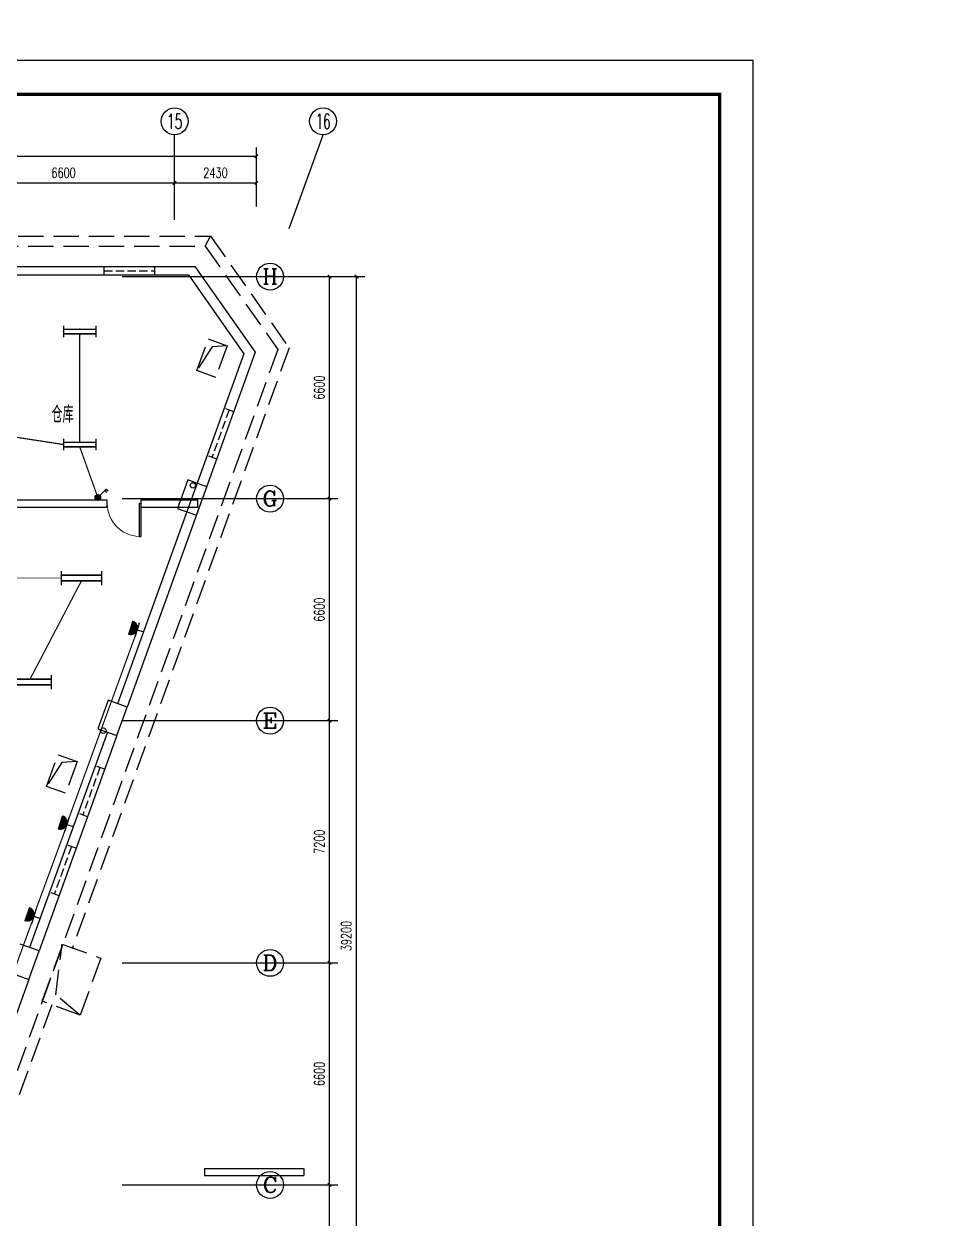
# Model space of a CAD drawing. Extents: x 2166032 to 5302137, y 581493 to 2416206.
# Drawn here: x 2517003 to 2544354, y 1266750 to 1302278 of the extents above; entities that cross this region are included whole.
import ezdxf
from ezdxf.enums import TextEntityAlignment as Align

# ---------------------------------------------------------------- set-up
doc = ezdxf.new("R2010")
doc.units = 0
doc.header["$LTSCALE"] = 1000
doc.header["$MEASUREMENT"] = 0
doc.linetypes.add('DASH', pattern=[0.35, 0.25, -0.1])
for name, color, linetype in [('AXIS', 3, 'Continuous'), ('AXIS_TEXT', 7, 'Continuous'), ('COLUMN', 2, 'Continuous'), ('EQUIP-动力', 3, 'Continuous'), ('EQUIP-照明', 3, 'Continuous'), ('PUB_TEXT', 7, 'Continuous'), ('PUB_TITLE', 137, 'Continuous'), ('TEL_TEXT', 7, 'Continuous'), ('WALL', 8, 'Continuous'), ('WINDOW', 8, 'Continuous'), ('WIRE-照明', 1, 'Continuous'), ('地沟', 8, 'Continuous'), ('屋面', 151, 'Continuous')]:
    doc.layers.add(name, color=color, linetype=linetype)
doc.styles.add('_TCH_AXIS', font='complex_.ttf')
doc.styles.add('_TEL_DIM', font='@tssdeng.shx', dxfattribs={"width": 0.8, "height": 3.5, "bigfont": '!tssdchn.shx'})
doc.styles.add('COMPLEX', font='complex_.ttf')
doc.styles.add('DIM_FONT', font='simplex_.ttf', dxfattribs={"width": 0.7})
doc.styles.get("Standard").update_dxf_attribs({"font": 'tssdeng.shx', "bigfont": 'tssdchn.shx'})
doc.styles.add('TSSD_REIN', font='tssdeng.shx', dxfattribs={"width": 0.7, "bigfont": 'tssdchn.shx'})
doc.dimstyles.new('DIMN', dxfattribs={"dimtxt": 300, "dimasz": 100, "dimexe": 250, "dimexo": 300, "dimgap": 150, "dimtad": 1, "dimdec": 0, "dimzin": 0, "dimdsep": 46, "dimtxsty": 'DIM_FONT', "dimblk": 'ARCHTICK', "dimcen": 0.09, "dimclrt": 7, "dimazin": 2, "dimtfac": 1, "dimtdec": 0, "dimtix": 1, "dimtmove": 2, "dimatfit": 3, "dimldrblk": 'ARCHTICK', "dimfxl": 1, "dimtolj": 1, "dimtzin": 0, "dimarcsym": 0})

# ---------------------------------------------------------------- blocks, each defined once
blk = doc.blocks.new('$equip$00001160')
for p, q in [((-1.2, 0.417), (-1.2, -0.417)), ((-1.2, 0.167), (1.2, 0.167)), ((1.2, 0.417), (1.2, -0.417)), ((-1.2, -0.167), (1.2, -0.167))]:
    blk.add_line(p, q)
at = {"const_width": 0.1}
for points in [[(-1.2, 0.167), (1.2, 0.167)], [(-1.2, -0.167), (1.2, -0.167)]]:
    blk.add_lwpolyline(points, dxfattribs=at)
at = {"layer": 'EQUIP-照明'}
for p in [(-1.2, 0), (0, 0.167), (1.2, 0), (0, -0.167)]:
    blk.add_point(p, dxfattribs=at)
at = {"layer": 'EQUIP-照明', "flags": 9}
blk.add_attdef('A', (0, 0), '', height=0.00002, dxfattribs=at)
blk = doc.blocks.new('$equip$00001963')
for p, q in [((0.147, 0.356), (0.625, 0.833)), ((0.512, 0.72), (0.653, 0.579)), ((0.625, 0.833), (0.766, 0.692))]:
    blk.add_line(p, q)
blk.add_circle((0, 0.208), 0.208)
for p in [(-0.208, 0.208), (0, 0.417), (0, 0), (0.208, 0.208)]:
    blk.add_point(p)
for points in [[(-0.18, 0.313), (0.18, 0.313), (-0.208, 0.208), (0.208, 0.208)], [(-0.18, 0.104), (0.18, 0.104), (-0.208, 0.208), (0.208, 0.208)], [(-0.104, 0.389), (0.104, 0.389), (-0.18, 0.313), (0.18, 0.313)], [(-0.104, 0.028), (0.104, 0.028), (-0.18, 0.104), (0.18, 0.104)], [(0, 0.417), (0, 0.417), (-0.104, 0.389), (0.104, 0.389)], [(0, 0), (0, 0), (-0.104, 0.028), (0.104, 0.028)]]:
    blk.add_solid(points)
at = {"layer": 'TEL_TEXT', "style": '_TEL_DIM', "flags": 1}
blk.add_attdef('A', text='', height=0.00002, dxfattribs=at).set_placement((0, 0), align=Align.MIDDLE_CENTER)
blk = doc.blocks.new('$equip$00001237')
for p, q in [((-0.5, 1.05), (-0.5, 1)), ((-0.5, 1), (0.5, 1)), ((0.5, 1.05), (0.5, 1)), ((0.5, 0.5), (-0.5, 0.5)), ((0, 0.5), (0, 0))]:
    blk.add_line(p, q)
blk.add_arc((0, 1), 0.5, 180, 0)
for p in [(0, 1), (-0.5, 0.5), (0, 0), (0.5, 0.5)]:
    blk.add_point(p)
for points in [[(0.433, 0.75), (-0.433, 0.75), (0.5, 1), (-0.5, 1)], [(0.25, 0.567), (-0.25, 0.567), (0.433, 0.75), (-0.433, 0.75)], [(0, 0.5), (0, 0.5), (0.25, 0.567), (-0.25, 0.567)]]:
    blk.add_solid(points)
at = {"flags": 9}
blk.add_attdef('A', (0, 0), '', height=0.00002, dxfattribs=at)
blk = doc.blocks.new('_ArchTick')
at = {"color": 0, "linetype": 'ByBlock', "const_width": 0.4}
blk.add_lwpolyline([(-0.5, -0.5), (0.5, 0.5)], dxfattribs=at)
blk = doc.blocks.new('*D2777')
at = {"layer": 'AXIS', "color": 0, "lineweight": -2}
for p, q in [((2514882, 1296848), (2514882, 1297800)), ((2514882, 1297550), (2521482, 1297550)), ((2521482, 1296848), (2521482, 1297800))]:
    blk.add_line(p, q, dxfattribs=at)
at = {"layer": 'Defpoints', "color": 0}
for p in [(2521482, 1297550), (2514882, 1296548), (2521482, 1296548)]:
    blk.add_point(p, dxfattribs=at)
at = {"layer": 'AXIS', "color": 0, "lineweight": -2, "xscale": 100, "yscale": 100, "zscale": 100, "rotation": 180}
blk.add_blockref('_ArchTick', (2514882, 1297550), dxfattribs=at)
at = {"layer": 'AXIS', "color": 0, "lineweight": -2, "xscale": 100, "yscale": 100, "zscale": 100}
blk.add_blockref('_ArchTick', (2521482, 1297550), dxfattribs=at)
at = {"layer": 'AXIS', "color": 7, "insert": (2518182, 1297851), "char_height": 300, "attachment_point": 5, "style": 'DIM_FONT'}
blk.add_mtext('\\A1;6600', dxfattribs=at)
blk = doc.blocks.new('*D2778')
at = {"layer": 'AXIS', "color": 0, "lineweight": -2}
for p, q in [((2521482, 1296848), (2521482, 1297800)), ((2521482, 1297550), (2523912, 1297550)), ((2523912, 1296848), (2523912, 1297800))]:
    blk.add_line(p, q, dxfattribs=at)
at = {"layer": 'Defpoints', "color": 0}
for p in [(2523912, 1297550), (2521482, 1296548), (2523912, 1296548)]:
    blk.add_point(p, dxfattribs=at)
at = {"layer": 'AXIS', "color": 0, "lineweight": -2, "xscale": 100, "yscale": 100, "zscale": 100, "rotation": 180}
blk.add_blockref('_ArchTick', (2521482, 1297550), dxfattribs=at)
at = {"layer": 'AXIS', "color": 0, "lineweight": -2, "xscale": 100, "yscale": 100, "zscale": 100}
blk.add_blockref('_ArchTick', (2523912, 1297550), dxfattribs=at)
at = {"layer": 'AXIS', "color": 7, "insert": (2522697, 1297854), "char_height": 300, "attachment_point": 5, "style": 'DIM_FONT'}
blk.add_mtext('\\A1;2430', dxfattribs=at)
blk = doc.blocks.new('*D2779')
at = {"layer": 'AXIS', "color": 0, "lineweight": -2}
for p, q in [((2446282, 1297148), (2446282, 1298600)), ((2523912, 1297148), (2523912, 1298600)), ((2446282, 1298350), (2523912, 1298350))]:
    blk.add_line(p, q, dxfattribs=at)
at = {"layer": 'Defpoints', "color": 0}
for p in [(2523912, 1298350), (2446282, 1296848), (2523912, 1296848)]:
    blk.add_point(p, dxfattribs=at)
at = {"layer": 'AXIS', "color": 0, "lineweight": -2, "xscale": 100, "yscale": 100, "zscale": 100, "rotation": 180}
blk.add_blockref('_ArchTick', (2446282, 1298350), dxfattribs=at)
at = {"layer": 'AXIS', "color": 0, "lineweight": -2, "xscale": 100, "yscale": 100, "zscale": 100}
blk.add_blockref('_ArchTick', (2523912, 1298350), dxfattribs=at)
at = {"layer": 'AXIS', "color": 7, "insert": (2485097, 1298651), "char_height": 300, "attachment_point": 5, "style": 'DIM_FONT'}
blk.add_mtext('\\A1;77630', dxfattribs=at)
blk = doc.blocks.new('*D2795')
at = {"layer": 'AXIS', "color": 0, "lineweight": -2}
for p, q in [((2523886, 1267767), (2526336, 1267767)), ((2526086, 1259467), (2526086, 1267767)), ((2523886, 1259467), (2526336, 1259467))]:
    blk.add_line(p, q, dxfattribs=at)
at = {"layer": 'Defpoints', "color": 0}
for p in [(2523586, 1267767), (2526086, 1267767), (2523586, 1259467)]:
    blk.add_point(p, dxfattribs=at)
at = {"layer": 'AXIS', "color": 0, "lineweight": -2, "xscale": 100, "yscale": 100, "zscale": 100}
for p, rotation in [((2526086, 1267767), 90), ((2526086, 1259467), 270)]:
    blk.add_blockref('_ArchTick', p, dxfattribs=dict(at, rotation=rotation))
at = {"layer": 'AXIS', "color": 7, "insert": (2525785, 1263617), "char_height": 300, "attachment_point": 5, "rotation": 90, "style": 'DIM_FONT'}
blk.add_mtext('\\A1;8300', dxfattribs=at)
blk = doc.blocks.new('*D2796')
at = {"layer": 'AXIS', "color": 0, "lineweight": -2}
for p, q in [((2523886, 1274367), (2526336, 1274367)), ((2526086, 1267767), (2526086, 1274367)), ((2523886, 1267767), (2526336, 1267767))]:
    blk.add_line(p, q, dxfattribs=at)
at = {"layer": 'Defpoints', "color": 0}
for p in [(2523586, 1274367), (2526086, 1274367), (2523586, 1267767)]:
    blk.add_point(p, dxfattribs=at)
at = {"layer": 'AXIS', "color": 0, "lineweight": -2, "xscale": 100, "yscale": 100, "zscale": 100}
for p, rotation in [((2526086, 1274367), 90), ((2526086, 1267767), 270)]:
    blk.add_blockref('_ArchTick', p, dxfattribs=dict(at, rotation=rotation))
at = {"layer": 'AXIS', "color": 7, "insert": (2525785, 1271067), "char_height": 300, "attachment_point": 5, "rotation": 90, "style": 'DIM_FONT'}
blk.add_mtext('\\A1;6600', dxfattribs=at)
blk = doc.blocks.new('*D2797')
at = {"layer": 'AXIS', "color": 0, "lineweight": -2}
for p, q in [((2523886, 1281567), (2526336, 1281567)), ((2526086, 1274367), (2526086, 1281567)), ((2523886, 1274367), (2526336, 1274367))]:
    blk.add_line(p, q, dxfattribs=at)
at = {"layer": 'Defpoints', "color": 0}
for p in [(2523586, 1281567), (2526086, 1281567), (2523586, 1274367)]:
    blk.add_point(p, dxfattribs=at)
at = {"layer": 'AXIS', "color": 0, "lineweight": -2, "xscale": 100, "yscale": 100, "zscale": 100}
for p, rotation in [((2526086, 1281567), 90), ((2526086, 1274367), 270)]:
    blk.add_blockref('_ArchTick', p, dxfattribs=dict(at, rotation=rotation))
at = {"layer": 'AXIS', "color": 7, "insert": (2525785, 1277967), "char_height": 300, "attachment_point": 5, "rotation": 90, "style": 'DIM_FONT'}
blk.add_mtext('\\A1;7200', dxfattribs=at)
blk = doc.blocks.new('*D2798')
at = {"layer": 'AXIS', "color": 0, "lineweight": -2}
for p, q in [((2523886, 1288167), (2526336, 1288167)), ((2526086, 1281567), (2526086, 1288167)), ((2523886, 1281567), (2526336, 1281567))]:
    blk.add_line(p, q, dxfattribs=at)
at = {"layer": 'Defpoints', "color": 0}
for p in [(2523586, 1288167), (2526086, 1288167), (2523586, 1281567)]:
    blk.add_point(p, dxfattribs=at)
at = {"layer": 'AXIS', "color": 0, "lineweight": -2, "xscale": 100, "yscale": 100, "zscale": 100}
for p, rotation in [((2526086, 1288167), 90), ((2526086, 1281567), 270)]:
    blk.add_blockref('_ArchTick', p, dxfattribs=dict(at, rotation=rotation))
at = {"layer": 'AXIS', "color": 7, "insert": (2525785, 1284867), "char_height": 300, "attachment_point": 5, "rotation": 90, "style": 'DIM_FONT'}
blk.add_mtext('\\A1;6600', dxfattribs=at)
blk = doc.blocks.new('*D2799')
at = {"layer": 'AXIS', "color": 0, "lineweight": -2}
for p, q in [((2523886, 1294767), (2526336, 1294767)), ((2526086, 1288167), (2526086, 1294767)), ((2523886, 1288167), (2526336, 1288167))]:
    blk.add_line(p, q, dxfattribs=at)
at = {"layer": 'Defpoints', "color": 0}
for p in [(2523586, 1294767), (2526086, 1294767), (2523586, 1288167)]:
    blk.add_point(p, dxfattribs=at)
at = {"layer": 'AXIS', "color": 0, "lineweight": -2, "xscale": 100, "yscale": 100, "zscale": 100}
for p, rotation in [((2526086, 1294767), 90), ((2526086, 1288167), 270)]:
    blk.add_blockref('_ArchTick', p, dxfattribs=dict(at, rotation=rotation))
at = {"layer": 'AXIS', "color": 7, "insert": (2525785, 1291467), "char_height": 300, "attachment_point": 5, "rotation": 90, "style": 'DIM_FONT'}
blk.add_mtext('\\A1;6600', dxfattribs=at)
blk = doc.blocks.new('*D2800')
at = {"layer": 'AXIS', "color": 0, "lineweight": -2}
for p, q in [((2523886, 1294767), (2527136, 1294767)), ((2526886, 1255567), (2526886, 1294767)), ((2523886, 1255567), (2527136, 1255567))]:
    blk.add_line(p, q, dxfattribs=at)
at = {"layer": 'Defpoints', "color": 0}
for p in [(2523586, 1294767), (2526886, 1294767), (2523586, 1255567)]:
    blk.add_point(p, dxfattribs=at)
at = {"layer": 'AXIS', "color": 0, "lineweight": -2, "xscale": 100, "yscale": 100, "zscale": 100}
for p, rotation in [((2526886, 1294767), 90), ((2526886, 1255567), 270)]:
    blk.add_blockref('_ArchTick', p, dxfattribs=dict(at, rotation=rotation))
at = {"layer": 'AXIS', "color": 7, "insert": (2526585, 1275167), "char_height": 300, "attachment_point": 5, "rotation": 90, "style": 'DIM_FONT'}
blk.add_mtext('\\A1;39200', dxfattribs=at)
blk = doc.blocks.new('$DorLib2D$00000001')
for p, q in [((0.45, 0.975), (0.5, 0.975)), ((0.45, 0), (0.45, 0.975)), ((0.5, 0), (0.5, 0.975)), ((0.5, 0), (0.45, 0))]:
    blk.add_line(p, q)
at = {"lineweight": 13}
blk.add_arc((0.475, 0), 0.975, 91.4693, 180, dxfattribs=at)
blk = doc.blocks.new('_AXISO')
blk.add_circle((0, 0), 0.5)
at = {"layer": 'AXIS_TEXT', "style": 'COMPLEX', "width": 1.171875}
blk.add_attdef('A', text='', height=0.56, dxfattribs=at).set_placement((-0.25, -0.28), (0.25, -0.28), align=Align.FIT)

msp = doc.modelspace()

# ---------------------------------------------------------------- linework, layer by layer
msp.add_circle((2604640.5, 1020101.3), 438608.5)
at = {"layer": 'AXIS'}
for p, q in [((2521481.7, 1296452.3), (2521481.7, 1298983.4)), ((2524888.6, 1296193.2), (2525895.8, 1298983.4)), ((2519921, 1294767.4), (2523921, 1294767.4)), ((2519921, 1288167.4), (2523921, 1288167.4)), ((2519921, 1281567.4), (2523921, 1281567.4)), ((2519921, 1274367.4), (2523921, 1274367.4)), ((2519921, 1267767.4), (2523921, 1267767.4))]:
    msp.add_line(p, q, dxfattribs=at)
msp.add_circle((2525895.8, 1299383.4), 400, dxfattribs=at)
at = {"layer": 'COLUMN'}
for p, q in [((2519507.7, 1282171.8), (2519202.1, 1281325.3)), ((2520072.1, 1281968.1), (2519507.7, 1282171.8)), ((2519766.5, 1281121.5), (2520072.1, 1281968.1)), ((2519202.1, 1281325.3), (2519766.5, 1281121.5)), ((2517456.5, 1274720.9), (2516892.1, 1274924.6)), ((2517150.9, 1273874.4), (2517456.5, 1274720.9)), ((2516586.5, 1274078.1), (2517150.9, 1273874.4))]:
    msp.add_line(p, q, dxfattribs=at)
at = {"layer": 'PUB_TITLE'}
msp.add_lwpolyline([(2433582.7, 1241787.6), (2538682.7, 1241787.6), (2538682.7, 1301187.6), (2433582.7, 1301187.6)], close=True, dxfattribs=at)
at = {"layer": 'PUB_TITLE', "const_width": 100}
msp.add_lwpolyline([(2436082.7, 1242787.6), (2537682.7, 1242787.6), (2537682.7, 1300187.6), (2436082.7, 1300187.6)], close=True, dxfattribs=at)
at = {"layer": 'WALL'}
for p, q in [((2509381.7, 1295067.4), (2522084.5, 1295067.4)), ((2522084.5, 1295067.4), (2523879.8, 1292515.8)), ((2509381.7, 1294817.4), (2521893.6, 1294817.4)), ((2521893.6, 1294817.4), (2523544.6, 1292470.8)), ((2523879.8, 1292515.8), (2520071.7, 1281968.2)), ((2523544.6, 1292470.8), (2519789.5, 1282070.1)), ((2519481.7, 1288117.4), (2515181.7, 1288117.4)), ((2515181.7, 1287917.4), (2519481.7, 1287917.4)), ((2519481.7, 1287917.4), (2519481.7, 1288117.4)), ((2522172.9, 1288117.4), (2520481.7, 1288117.4)), ((2520481.7, 1288117.4), (2520481.7, 1287917.4)), ((2520481.7, 1287917.4), (2522172.9, 1287917.4)), ((2522172.9, 1287917.4), (2522172.9, 1288117.4)), ((2519483.8, 1281223.6), (2517173, 1274823.2)), ((2519766, 1281121.7), (2517455.2, 1274721.4)), ((2517149.5, 1273874.9), (2515053.7, 1268069.9)), ((2522372.7, 1268250.5), (2525322.7, 1268250.5)), ((2522372.7, 1268250.5), (2522372.7, 1268050.5)), ((2522372.7, 1268050.5), (2525322.7, 1268050.5)), ((2525322.7, 1268250.5), (2525322.7, 1268050.5))]:
    msp.add_line(p, q, dxfattribs=at)
msp.add_lwpolyline([(2521871.7, 1288720.7), (2521566.1, 1287874.2), (2522130.5, 1287670.5), (2522436.1, 1288517), (2521871.7, 1288720.7)], dxfattribs=at)
at = {"layer": 'WINDOW', "linetype": 'DASH'}
for p, q in [((2519381.5, 1295067.4, 800), (2519381.5, 1294817.4, 800)), ((2520881.5, 1295067.4, 800), (2520881.5, 1294817.4, 800)), ((2519381.5, 1294942.4, 800), (2520881.5, 1294942.4, 800)), ((2523101.8, 1290802.4, 800), (2522592.4, 1289391.6, 800)), ((2523242.9, 1290751.5, 800), (2522960.7, 1290853.4, 800)), ((2522733.5, 1289340.6, 800), (2522451.3, 1289442.5, 800)), ((2519264.4, 1280174, 800), (2518755, 1278763.1, 800)), ((2519405.5, 1280123, 800), (2519123.3, 1280224.9, 800)), ((2518896.1, 1278712.2, 800), (2518613.9, 1278814.1, 800)), ((2518415.4, 1277822.5, 800), (2517906, 1276411.7, 800)), ((2518556.5, 1277771.6, 800), (2518274.3, 1277873.5, 800)), ((2518047.1, 1276360.7, 800), (2517764.9, 1276462.6, 800))]:
    msp.add_line(p, q, dxfattribs=at)
at = {"layer": 'WIRE-照明', "linetype": 'Continuous'}
for points, const_width in [([(2518661.9, 1293069.8), (2518661.9, 1289841.3)], 35), ([(2512561.7, 1290639.1), (2518181.9, 1289774.6)], 35), ([(2519200.7, 1288200.7), (2518661.9, 1289708)], 35), ([(2515257.8, 1285805.9), (2518112.6, 1285805.9)], 25), ([(2517184.6, 1282797.7), (2518712.6, 1285722.6)], 35), ([(2518342.6, 1278670.4), (2520308.1, 1284076.3)], 35), ([(2517357.4, 1275941.6), (2518219, 1278290)], 35), ([(2515804.3, 1271640), (2517233.8, 1275561.2)], 35)]:
    msp.add_lwpolyline(points, dxfattribs=dict(at, const_width=const_width))
at = {"layer": '地沟', "linetype": 'DASH', "ltscale": 3}
for p, q in [((2522393.1, 1295667.4), (2522548.9, 1295967.4)), ((2522595.2, 1292683.4), (2522141.2, 1291973.8)), ((2523047, 1292708.3), (2522595.2, 1292683.4)), ((2518131.8, 1280324.1), (2517677.8, 1279614.4)), ((2518583.7, 1280348.9), (2518131.8, 1280324.1)), ((2517949.2, 1273417.9), (2518144.7, 1274923.2)), ((2518656.7, 1272821.3), (2517949.2, 1273417.9))]:
    msp.add_line(p, q, dxfattribs=at)
for points in [[(2505281.7, 1288492.4), (2505281.7, 1295967.4), (2522548.9, 1295967.4), (2524884.4, 1292648), (2518445.4, 1274813.7)], [(2505581.7, 1288492.4), (2505581.7, 1295667.4), (2522393.1, 1295667.4), (2524549.3, 1292603), (2512549.5, 1259367.4)], [(2517834.1, 1273120.7), (2512868.5, 1259367.4)]]:
    msp.add_lwpolyline(points, dxfattribs=at)
for points in [[(2505581.7, 1288492.4), (2505581.7, 1295667.4), (2522393.1, 1295667.4), (2524549.3, 1292603), (2512476, 1259163.6, -0.3160084), (2511911.6, 1258767.4), (2507181.7, 1258767.4)], [(2517834.1, 1273120.7), (2512686.6, 1258863.6, -0.3160084), (2512122.3, 1258467.4), (2507481.7, 1258467.4)]]:
    msp.add_lwpolyline(points, format="xyb", dxfattribs=at)
for points in [[(2523047, 1292708.3), (2522705, 1291768.6), (2522141.2, 1291973.8), (2522483.2, 1292913.5)], [(2518583.7, 1280348.9), (2518241.7, 1279409.2), (2517677.8, 1279614.4), (2518019.9, 1280554.1)], [(2518161.6, 1274917.1), (2519289.2, 1274506.7), (2518673.6, 1272815.2), (2517545.9, 1273225.6)]]:
    msp.add_lwpolyline(points, close=True, dxfattribs=at)
at = {"layer": '屋面', "color": 6}
for centre in [(2522025.1, 1288559.1), (2519363.8, 1281268.6)]:
    msp.add_circle(centre, 80, dxfattribs=at)

# ---------------------------------------------------------------- block references
at = {"layer": 'AXIS'}
ref = msp.add_blockref('_AXISO', (2521481.7, 1299383.4), dxfattribs=dict(at, xscale=800, yscale=800, zscale=800))
ref.add_attrib('A', '15', dxfattribs={"layer": 'AXIS_TEXT', "height": 452.55, "style": '_TCH_AXIS', "width": 0.597514}).set_placement((2521255.4, 1299157.1), (2521707.9, 1299157.1), align=Align.FIT)
ref = msp.add_blockref('_AXISO', (2524321, 1294767.4), dxfattribs=dict(at, xscale=800, yscale=800, zscale=800))
ref.add_attrib('A', 'H', dxfattribs={"layer": 'AXIS_TEXT', "height": 452.5, "style": '_TCH_AXIS', "width": 0.877353}).set_placement((2524094.8, 1294541.1), (2524547.3, 1294541.1), align=Align.FIT)
ref = msp.add_blockref('_AXISO', (2524321, 1288167.4), dxfattribs=dict(at, xscale=800, yscale=800, zscale=800))
ref.add_attrib('A', 'G', dxfattribs={"layer": 'AXIS_TEXT', "height": 452.5, "style": '_TCH_AXIS', "width": 0.914932}).set_placement((2524094.8, 1287941.1), (2524547.3, 1287941.1), align=Align.FIT)
ref = msp.add_blockref('_AXISO', (2524321, 1281567.4), dxfattribs=dict(at, xscale=800, yscale=800, zscale=800))
ref.add_attrib('A', 'E', dxfattribs={"layer": 'AXIS_TEXT', "height": 452.5, "style": '_TCH_AXIS'}).set_placement((2524094.8, 1281341.1), (2524547.3, 1281341.1), align=Align.FIT)
ref = msp.add_blockref('_AXISO', (2524321, 1274367.4), dxfattribs=dict(at, xscale=800, yscale=800, zscale=800))
ref.add_attrib('A', 'D', dxfattribs={"layer": 'AXIS_TEXT', "height": 452.5, "style": '_TCH_AXIS', "width": 0.95528}).set_placement((2524094.8, 1274141.1), (2524547.3, 1274141.1), align=Align.FIT)
ref = msp.add_blockref('_AXISO', (2524321, 1267767.4), dxfattribs=dict(at, xscale=800, yscale=800, zscale=800))
ref.add_attrib('A', 'C', dxfattribs={"layer": 'AXIS_TEXT', "height": 452.5, "style": '_TCH_AXIS'}).set_placement((2524094.8, 1267541.1), (2524547.3, 1267541.1), align=Align.FIT)
at = {"layer": 'EQUIP-动力', "xscale": 400.0000000000239, "yscale": 400.0000000000236, "zscale": 400, "rotation": 71.99355655959049}
for p in [(2520560.2, 1284204.7), (2518471, 1278418.4), (2517485.8, 1275689.6)]:
    msp.add_blockref('$equip$00001237', p, dxfattribs=at)
at = {"layer": 'EQUIP-照明'}
for name, p, xscale, yscale, zscale in [('$equip$00001160', (2518661.9, 1293136.4), 400, 400, 400), ('$equip$00001160', (2518661.9, 1289774.6), 400, 400, 400), ('$equip$00001963', (2519200.7, 1288117.4), 400, 400, 400), ('$equip$00001160', (2518712.6, 1285805.9), 500, 500, 500), ('$equip$00001160', (2517212.2, 1282714.3), 500, 500, 500)]:
    msp.add_blockref(name, p, dxfattribs=dict(at, xscale=xscale, yscale=yscale, zscale=zscale))
at = {"layer": 'WINDOW', "xscale": 1000, "yscale": -1000, "zscale": 1000, "rotation": 8.843840403171744e-11}
msp.add_blockref('$DorLib2D$00000001', (2519981.7, 1288017.4), dxfattribs=at)

# ---------------------------------------------------------------- texts
at = {"layer": 'AXIS_TEXT', "style": '_TCH_AXIS', "width": 0.597514}
msp.add_text('16', height=452.55, dxfattribs=at).set_placement((2525669.5, 1299157.1), (2526122.1, 1299157.1), align=Align.FIT)
at = {"layer": 'PUB_TEXT', "style": 'TSSD_REIN', "width": 0.7}
msp.add_text('仓库', height=500, dxfattribs=at).set_placement((2517817.6, 1290420.1))

# ---------------------------------------------------------------- dimensions: what is measured, and where the dimension line sits
at = {"layer": 'AXIS'}
for p1, p2, distance, picture, middle in [((2446281.7, 1296847.7), (2523911.7, 1296847.7), 1501.9, '*D2779', (2485096.7, 1298650.9)), ((2514881.7, 1296547.7), (2521481.7, 1296547.7), 1001.9, '*D2777', (2518181.7, 1297850.9)), ((2521481.7, 1296547.7), (2523911.7, 1296547.7), 1001.9, '*D2778', (2522696.7, 1297854.4)), ((2523586.5, 1288167.4), (2523586.5, 1294767.4), -2500, '*D2799', (2525785.1, 1291467.4)), ((2523586.5, 1255567.4), (2523586.5, 1294767.4), -3300, '*D2800', (2526585.1, 1275167.4)), ((2523586.5, 1281567.4), (2523586.5, 1288167.4), -2500, '*D2798', (2525785.1, 1284867.4)), ((2523586.5, 1274367.4), (2523586.5, 1281567.4), -2500, '*D2797', (2525785.1, 1277967.4)), ((2523586.5, 1267767.4), (2523586.5, 1274367.4), -2500, '*D2796', (2525785.1, 1271067.4)), ((2523586.5, 1259467.4), (2523586.5, 1267767.4), -2500, '*D2795', (2525785.1, 1263617.4))]:
    dim = msp.add_aligned_dim(p1=p1, p2=p2, distance=distance, dimstyle='DIMN', dxfattribs=at)
    dim.commit()
    dim.dimension.update_dxf_attribs({"geometry": picture, "text_midpoint": middle})

doc.saveas('drawing.dxf')
